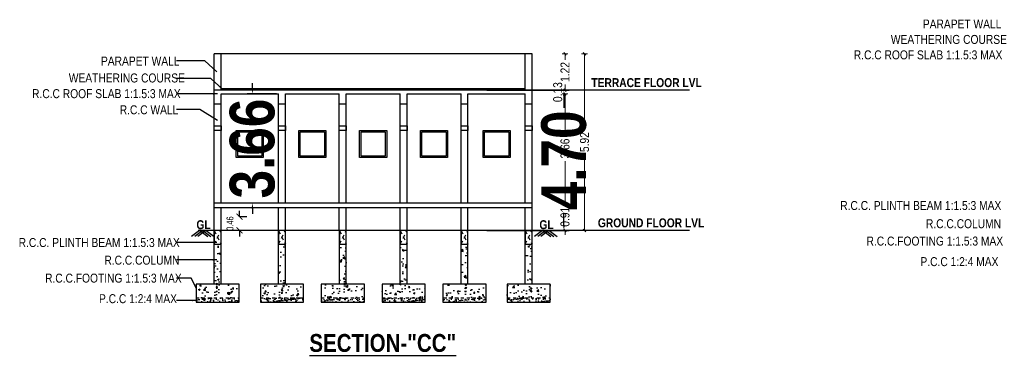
# Model space of a CAD drawing. Header units: metres. Extents: x 113452 to 113666, y -26183 to -26004.
# Drawn here: x 113603.26 to 113635.97, y -26036.11 to -26024.85 of the extents above; entities that cross this region are included whole.
import ezdxf
from ezdxf.lldxf.tags import DXFTag

# ---------------------------------------------------------------- set-up
doc = ezdxf.new("R2010")
doc.units = ezdxf.units.M
doc.header["$MEASUREMENT"] = 0
doc.header["$PDMODE"] = 35
doc.linetypes.add('HIDDEN', pattern=[0.375, 0.25, -0.125])
for name, color, linetype in [('BLK_2_FLR_0_WC_BATH_HT', 223, 'Continuous'), ('BLK_2_HT_OF_BLDG', 5, 'Continuous'), ('BLK_2_PLINTH_HEIGHT', 7, 'Continuous'), ('Door', 7, 'Continuous'), ('LVL', 220, 'Continuous'), ('Text', 7, 'Continuous')]:
    doc.layers.add(name, color=color, linetype=linetype)
doc.layers.add('Dimension', color=3, linetype='Continuous', lineweight=13)
doc.styles.add('Arial', font='swissc.ttf')
doc.styles.add('DIM 100', font='ARIALN.TTF', dxfattribs={"width": 0.85, "height": 0.23})
doc.styles.get("Standard").update_dxf_attribs({"font": 'swisscb.ttf'})
tags = doc.linetypes.add('DIVIDE2', pattern=[0.625, 0.25, -0.125, 0, -0.125, 0, -0.125]).pattern_tags.tags
tags[14:15] = [DXFTag(74, 4), DXFTag(75, 0), DXFTag(340, '0'), DXFTag(46, 1.0), DXFTag(50, 0.0), DXFTag(44, 0.0), DXFTag(45, 0.0)]
tags[12:13] = [DXFTag(74, 4), DXFTag(75, 0), DXFTag(340, '0'), DXFTag(46, 1.0), DXFTag(50, 0.0), DXFTag(44, 0.0), DXFTag(45, 0.0)]
tags[10:11] = [DXFTag(74, 4), DXFTag(75, 0), DXFTag(340, '0'), DXFTag(46, 1.0), DXFTag(50, 0.0), DXFTag(44, 0.0), DXFTag(45, 0.0)]
tags[8:9] = [DXFTag(74, 4), DXFTag(75, 0), DXFTag(340, '0'), DXFTag(46, 1.0), DXFTag(50, 0.0), DXFTag(44, 0.0), DXFTag(45, 0.0)]
tags[6:7] = [DXFTag(74, 4), DXFTag(75, 0), DXFTag(340, '0'), DXFTag(46, 1.0), DXFTag(50, 0.0), DXFTag(44, 0.0), DXFTag(45, 0.0)]
tags[4:5] = [DXFTag(74, 4), DXFTag(75, 0), DXFTag(340, '0'), DXFTag(46, 1.0), DXFTag(50, 0.0), DXFTag(44, 0.0), DXFTag(45, 0.0)]
doc.dimstyles.new('Copy of Standard', dxfattribs={"dimtxt": 9, "dimasz": 8, "dimexe": 6, "dimexo": 24, "dimgap": 3, "dimtad": 0, "dimzin": 0, "dimdsep": 46, "dimlunit": 4, "dimtxsty": 'Standard', "dimcen": 0.09, "dimclrd": 1, "dimclre": 1, "dimclrt": 3, "dimadec": 0, "dimazin": 0, "dimtfac": 1, "dimtofl": 0, "dimtmove": 2, "dimatfit": 3, "dimfxl": 0, "dimtolj": 1, "dimtzin": 0, "dimarcsym": 0})
doc.dimstyles.new('FLOOR DIM BUILDING DIM', dxfattribs={"dimtxt": 0.3, "dimasz": 0.05, "dimexe": 0.075, "dimexo": 0.3, "dimgap": 0.09, "dimtad": 0, "dimzin": 3, "dimdsep": 46, "dimtxsty": 'Arial', "dimblk": 'JM1', "dimcen": -0.09, "dimse1": 1, "dimse2": 1, "dimclrd": 5, "dimclre": 250, "dimclrt": 3, "dimazin": 0, "dimtfac": 0.65, "dimtix": 1, "dimtofl": 0, "dimtmove": 0, "dimatfit": 2, "dimfxl": 0, "dimfrac": 1, "dimtolj": 1, "dimlwd": 18, "dimlwe": -1, "dimarcsym": 0})
doc.dimstyles.new('GRID DIM 400', dxfattribs={"dimscale": 0, "dimtxt": 0.8, "dimasz": 0.2, "dimexe": 0, "dimexo": 0, "dimgap": 0.2, "dimtad": 0, "dimlfac": -0.1, "dimzin": 1, "dimdsep": 46, "dimtxsty": 'DIM 100', "dimblk": 'ARCHTICK', "dimcen": 0, "dimclrd": 256, "dimclre": 252, "dimclrt": 4, "dimazin": 0, "dimtfac": 1, "dimtix": 1, "dimtofl": 0, "dimtmove": 2, "dimatfit": 0, "dimfxl": 0, "dimtolj": 1, "dimtzin": 0, "dimarcsym": 0})
doc.dimstyles.get("Standard").update_dxf_attribs({"dimtxt": 1.5, "dimasz": 0.18, "dimexe": 0.18, "dimexo": 0.0625, "dimgap": 0.09, "dimtad": 0, "dimzin": 0, "dimdsep": 46, "dimtxsty": 'Standard', "dimcen": 0.09, "dimse1": 1, "dimse2": 1, "dimsd1": 1, "dimsd2": 1, "dimclrt": 256, "dimadec": 0, "dimazin": 0, "dimtfac": 1, "dimtofl": 0, "dimtmove": 0, "dimatfit": 3, "dimfxl": 0, "dimtolj": 1, "dimtzin": 0, "dimarcsym": 0})
doc.dimstyles.new('STANDARD$0', dxfattribs={"dimtxt": 7, "dimasz": 3, "dimexe": 3, "dimexo": 1, "dimgap": 1.5, "dimtad": 1, "dimdec": 1, "dimzin": 1, "dimdsep": 46, "dimlunit": 4, "dimtxsty": 'Standard', "dimblk": 'OBLIQUE', "dimcen": 0.09375, "dimdle": 1, "dimclrd": 8, "dimclre": 8, "dimclrt": 7, "dimadec": 1, "dimazin": 0, "dimtfac": 1, "dimtdec": 1, "dimtix": 1, "dimtmove": 2, "dimatfit": 3, "dimldrblk": 'ARCHTICK', "dimfxl": 0, "dimfrac": 2, "dimtolj": 1, "dimtzin": 0, "dimarcsym": 0})

# ---------------------------------------------------------------- blocks, each defined once
blk = doc.blocks.new('FFFFR')
h = blk.add_hatch()
h.set_pattern_fill('AR-CONC', color=0, scale=0.003)
h.set_pattern_definition([(50, (111367.1211, -27215.17934), (0.54655401, -0.04781726), [0.05715, -0.62865]), (355, (111367.1211, -27215.17934), (-0.10573026, 0.57317054), [0.04572, -0.50292175]), (100.451445, (111367.16664, -27215.1833), (0.44082374, 0.52535326), [0.04857003, -0.53427073]), (46.1842, (111367.1211, -27215.02694), (0.81323712, -0.12612698), [0.085725, -0.942975]), (96.635558, (111367.1889, -27215.03745), (0.7122124, 0.74227837), [0.07285507, -0.80140682]), (351.18415, (111367.1211, -27215.0269), (0.7122124, 0.74227837), [0.0685799, -0.7543792]), (21, (111367.1973, -27215.06504), (0.45484317, -0.306795595), [0.05715, -0.62865]), (326, (111367.1973, -27215.06504), (0.18540609, 0.5525639), [0.04572, -0.50292]), (71.451445, (111367.2352, -27215.0906), (0.64024926, 0.24576831), [0.04857003, -0.53426981]), (37.5, (111367.1211, -27215.17934), (0.00926581, 0.253665117), [0, -0.496824, 0, -0.51054, 0, -0.504825]), (7.5, (111367.1211, -27215.17934), (0.200458988, 0.300541724), [0, -0.291084, 0, -0.485394, 0, -0.192405]), (327.5, (111366.95117, -27215.17934), (0.406771786, -0.017186232), [0, -0.1905, 0, -0.59436, 0, -0.78867]), (317.5, (111366.87497, -27215.17934), (0.444387544, 0.076279473), [0, -0.24765, 0, -0.394716, 0, -0.56007])])
h.paths.add_polyline_path([(113634.389, -26021.666), (113634.159, -26021.666), (113634.159, -26023.299), (113634.389, -26023.299)])
h = blk.add_hatch()
h.set_pattern_fill('AR-CONC', color=0, scale=0.003)
h.set_pattern_definition([(50, (111367.1211, -27215.275), (0.54655401, -0.04781726), [0.05715, -0.62865]), (355, (111367.1211, -27215.275), (-0.10573026, 0.57317054), [0.04572, -0.50292175]), (100.451445, (111367.16664, -27215.279), (0.44082374, 0.52535326), [0.04857003, -0.53427073]), (46.1842, (111367.1211, -27215.1226), (0.81323712, -0.12612698), [0.085725, -0.942975]), (96.635558, (111367.1889, -27215.1331), (0.7122124, 0.74227837), [0.07285507, -0.80140682]), (351.18415, (111367.1211, -27215.1226), (0.7122124, 0.74227837), [0.0685799, -0.7543792]), (21, (111367.1973, -27215.1607), (0.45484317, -0.306795595), [0.05715, -0.62865]), (326, (111367.1973, -27215.1607), (0.18540609, 0.5525639), [0.04572, -0.50292]), (71.451445, (111367.2352, -27215.18627), (0.64024926, 0.24576831), [0.04857003, -0.53426981]), (37.5, (111367.1211, -27215.275), (0.00926581, 0.253665117), [0, -0.496824, 0, -0.51054, 0, -0.504825]), (7.5, (111367.1211, -27215.275), (0.200458988, 0.300541724), [0, -0.291084, 0, -0.485394, 0, -0.192405]), (327.5, (111366.95117, -27215.275), (0.406771786, -0.017186232), [0, -0.1905, 0, -0.59436, 0, -0.78867]), (317.5, (111366.87497, -27215.275), (0.444387544, 0.076279473), [0, -0.24765, 0, -0.394716, 0, -0.56007])])
h.paths.add_polyline_path([(113633.55, -26023.006), (113633.55, -26023.463), (113634.998, -26023.463), (113634.998, -26023.006)])
h = blk.add_hatch()
h.set_pattern_fill('AR-SAND', color=0, scale=0.02)
h.set_pattern_definition([(37.5, (111214.4884, -27057.41554), (-0.03200063, 0.97882647), [0, -0.77216, 0, -0.8636, 0, -0.8255]), (7.5, (111214.4884, -27057.4155), (0.89904657, 1.4336502), [0, -0.41656, 0, -0.69596, 0, -0.2667]), (327.5, (111213.86355, -27057.4155), (1.58198474, 0.00287437), [0, -0.254, 0, -0.9144, 0, -1.1938]), (317.5, (111213.8636, -27057.4155), (1.5271129, 0.44585865), [0, -0.127, 0, -0.59944, 0, -0.6858])])
h.paths.add_polyline_path([(113634.997, -26023.616), (113634.997, -26023.463), (113633.549, -26023.463), (113633.549, -26023.616)])
h = blk.add_hatch()
h.set_pattern_fill('AR-SAND', color=0, scale=0.003)
h.set_pattern_definition([(37.5, (111367.1211, -27215.275), (-0.004800094, 0.146823971), [0, -0.115824, 0, -0.12954, 0, -0.123825]), (7.5, (111367.1211, -27215.275), (0.134856985, 0.21504753), [0, -0.062484, 0, -0.104394, 0, -0.040005]), (327.5, (111367.02737, -27215.275), (0.237297711, 0.0004311554), [0, -0.0381, 0, -0.13716, 0, -0.17907]), (317.5, (111367.02737, -27215.275), (0.229066936, 0.066878797), [0, -0.01905, 0, -0.089916, 0, -0.10287])])
h.paths.add_polyline_path([(113633.55, -26023.463), (113633.55, -26023.616), (113634.998, -26023.616), (113634.998, -26023.463)])
at = {"color": 0, "linetype": 'HIDDEN', "ltscale": 0.5}
for p, q in [((113634.158, -26021.208), (113634.388, -26021.666)), ((113634.158, -26021.666), (113634.388, -26021.208))]:
    blk.add_line(p, q, dxfattribs=at)
at = {"color": 0}
for p, q in [((113634.158, -26023.006), (113634.158, -26021.208)), ((113634.388, -26023.006), (113634.388, -26021.208))]:
    blk.add_line(p, q, dxfattribs=at)
at = {"color": 0, "linetype": 'HIDDEN', "ltscale": 0.3}
blk.add_line((113633.549, -26023.463), (113634.997, -26023.463), dxfattribs=at)
at = {"color": 0}
blk.add_lwpolyline([(113633.549, -26023.006), (113633.549, -26023.006), (113633.549, -26023.616), (113634.997, -26023.616), (113634.997, -26023.006), (113633.549, -26023.006)], dxfattribs=at)
at = {"layer": 'Door', "ltscale": 0.3}
blk.add_lwpolyline([(113634.158, -26021.666), (113634.388, -26021.666), (113634.388, -26021.208), (113634.158, -26021.208)], close=True, dxfattribs=at)
blk = doc.blocks.new('yhyrjhyrhj')
for points in [[(114441.366, -26040.258), (114442.276, -26040.258), (114442.276, -26041.168), (114441.366, -26041.168)], [(114441.416, -26040.308), (114442.226, -26040.308), (114442.226, -26041.118), (114441.416, -26041.118)]]:
    blk.add_lwpolyline(points, close=True)
blk = doc.blocks.new('JM1')
at = {"color": 2}
for p, q in [((-3, 0), (0, 0)), ((-0.88, -0.88), (0.88, 0.88)), ((0, 2), (0, -2))]:
    blk.add_line(p, q, dxfattribs=at)
blk = doc.blocks.new('*D168')
at = {"layer": 'Defpoints', "color": 0, "ltscale": 0.3}
for p in [(113620.228, -26027.35), (113621.56, -26027.35), (113620.458, -26031.008)]:
    blk.add_point(p, dxfattribs=at)
at = {"layer": 'Dimension', "color": 5, "lineweight": 18, "ltscale": 0.3}
for p, q in [((113621.56, -26027.4), (113621.56, -26028.757)), ((113621.56, -26030.958), (113621.56, -26029.601))]:
    blk.add_line(p, q, dxfattribs=at)
at = {"layer": 'Dimension', "color": 5, "lineweight": 18, "ltscale": 0.3, "xscale": 0.05, "yscale": 0.05, "zscale": 0.05}
for p, rotation in [((113621.56, -26027.35), 90), ((113621.56, -26031.008), 270)]:
    blk.add_blockref('JM1', p, dxfattribs=dict(at, rotation=rotation))
at = {"layer": 'Dimension', "color": 3, "ltscale": 0.3, "insert": (113621.56, -26029.179), "char_height": 0.3, "attachment_point": 5, "rotation": 90, "style": 'Arial'}
blk.add_mtext('\\A1;3.66', dxfattribs=at)
blk = doc.blocks.new('*D169')
at = {"layer": 'Defpoints', "color": 0, "ltscale": 0.3}
for p in [(113620.458, -26026.003), (113620.481, -26031.922), (113622.215, -26031.922)]:
    blk.add_point(p, dxfattribs=at)
at = {"layer": 'Dimension', "color": 5, "lineweight": 18, "ltscale": 0.3}
for p, q in [((113622.215, -26026.053), (113622.215, -26028.543)), ((113622.215, -26031.872), (113622.215, -26029.382))]:
    blk.add_line(p, q, dxfattribs=at)
at = {"layer": 'Dimension', "color": 5, "lineweight": 18, "ltscale": 0.3, "xscale": 0.05, "yscale": 0.05, "zscale": 0.05}
for p, rotation in [((113622.215, -26026.003), 90), ((113622.215, -26031.922), 270)]:
    blk.add_blockref('JM1', p, dxfattribs=dict(at, rotation=rotation))
at = {"layer": 'Dimension', "color": 3, "ltscale": 0.3, "insert": (113622.215, -26028.963), "char_height": 0.3, "attachment_point": 5, "rotation": 90, "style": 'Arial'}
blk.add_mtext('\\A1;5.92', dxfattribs=at)
blk = doc.blocks.new('*D192')
at = {"layer": 'Defpoints', "color": 0, "ltscale": 0.3}
for p in [(113620.458, -26031.008), (113621.56, -26031.008), (113620.481, -26031.922)]:
    blk.add_point(p, dxfattribs=at)
at = {"layer": 'Dimension', "color": 5, "lineweight": 18, "ltscale": 0.3}
for p, q in [((113621.56, -26030.958), (113621.56, -26030.908)), ((113621.56, -26031.972), (113621.56, -26032.022))]:
    blk.add_line(p, q, dxfattribs=at)
at = {"layer": 'Dimension', "color": 5, "lineweight": 18, "ltscale": 0.3, "xscale": 0.05, "yscale": 0.05, "zscale": 0.05}
for p, rotation in [((113621.56, -26031.008), 270), ((113621.56, -26031.922), 90)]:
    blk.add_blockref('JM1', p, dxfattribs=dict(at, rotation=rotation))
at = {"layer": 'Dimension', "color": 3, "ltscale": 0.3, "insert": (113621.56, -26031.465), "char_height": 0.3, "attachment_point": 5, "rotation": 90, "style": 'Arial'}
blk.add_mtext('\\A1;0.91', dxfattribs=at)
blk = doc.blocks.new('*D193')
at = {"layer": 'Defpoints', "color": 0, "ltscale": 0.3}
for p in [(113620.458, -26026.003), (113621.56, -26026.003), (113620.458, -26027.223)]:
    blk.add_point(p, dxfattribs=at)
at = {"layer": 'Dimension', "color": 5, "lineweight": 18, "ltscale": 0.3}
for p, q in [((113621.56, -26026.053), (113621.56, -26026.2)), ((113621.56, -26027.173), (113621.56, -26027.027))]:
    blk.add_line(p, q, dxfattribs=at)
at = {"layer": 'Dimension', "color": 5, "lineweight": 18, "ltscale": 0.3, "xscale": 0.05, "yscale": 0.05, "zscale": 0.05}
for p, rotation in [((113621.56, -26026.003), 90), ((113621.56, -26027.223), 270)]:
    blk.add_blockref('JM1', p, dxfattribs=dict(at, rotation=rotation))
at = {"layer": 'Dimension', "color": 3, "ltscale": 0.3, "insert": (113621.56, -26026.613), "char_height": 0.3, "attachment_point": 5, "rotation": 90, "style": 'Arial'}
blk.add_mtext('\\A1;1.22', dxfattribs=at)
blk = doc.blocks.new('*D195')
at = {"layer": 'Defpoints', "color": 0, "ltscale": 0.3}
for p in [(113620.228, -26027.223), (113620.228, -26027.35), (113621.56, -26027.223)]:
    blk.add_point(p, dxfattribs=at)
at = {"layer": 'Dimension', "color": 5, "lineweight": 18, "ltscale": 0.3}
for p, q in [((113621.56, -26027.173), (113621.56, -26027.123)), ((113621.56, -26027.4), (113621.56, -26027.45))]:
    blk.add_line(p, q, dxfattribs=at)
at = {"layer": 'Dimension', "color": 5, "lineweight": 18, "ltscale": 0.3, "xscale": 0.05, "yscale": 0.05, "zscale": 0.05}
for p, rotation in [((113621.56, -26027.223), 270), ((113621.56, -26027.35), 90)]:
    blk.add_blockref('JM1', p, dxfattribs=dict(at, rotation=rotation))
at = {"layer": 'Dimension', "color": 3, "ltscale": 0.3, "insert": (113621.316, -26027.287), "char_height": 0.3, "attachment_point": 5, "rotation": 90, "style": 'Arial'}
blk.add_mtext('\\A1;0.13', dxfattribs=at)
blk = doc.blocks.new('_ArchTick')
at = {"color": 0, "linetype": 'ByBlock', "const_width": 0.15}
blk.add_lwpolyline([(-0.5, -0.5), (0.5, 0.5)], dxfattribs=at)
blk = doc.blocks.new('*D297')
at = {"layer": 'BLK_2_PLINTH_HEIGHT', "lineweight": -2}
for p, q in [((113610.639, -26031.462), (113610.639, -26031.262)), ((113610.639, -26031.922), (113610.639, -26032.122))]:
    blk.add_line(p, q, dxfattribs=at)
at = {"layer": 'BLK_2_PLINTH_HEIGHT', "color": 252, "lineweight": -2}
for p, q in [((113610.889, -26031.462), (113610.639, -26031.462)), ((113610.889, -26031.922), (113610.639, -26031.922))]:
    blk.add_line(p, q, dxfattribs=at)
at = {"layer": 'Defpoints', "color": 0}
for p in [(113610.639, -26031.462), (113611.177, -26031.462), (113611.016, -26031.922)]:
    blk.add_point(p, dxfattribs=at)
at = {"layer": 'BLK_2_PLINTH_HEIGHT', "lineweight": -2, "xscale": 0.2, "yscale": 0.2, "zscale": 0.2}
for p, rotation in [((113610.639, -26031.462), 270), ((113610.639, -26031.922), 90)]:
    blk.add_blockref('_ArchTick', p, dxfattribs=dict(at, rotation=rotation))
at = {"layer": 'BLK_2_PLINTH_HEIGHT', "lineweight": -2, "insert": (113610.321, -26031.692), "char_height": 0.23, "attachment_point": 5, "rotation": 90, "style": 'DIM 100'}
blk.add_mtext('\\A1;0.46', dxfattribs=at)
blk = doc.blocks.new('*D317')
at = {"layer": 'BLK_2_HT_OF_BLDG', "color": 0, "lineweight": -2}
for p, q in [((113618.938, -26027.223), (113621.703, -26027.223)), ((113621.523, -26027.403), (113621.523, -26027.814)), ((113621.523, -26031.742), (113621.523, -26031.331)), ((113618.938, -26031.922), (113621.703, -26031.922))]:
    blk.add_line(p, q, dxfattribs=at)
at = {"layer": 'BLK_2_HT_OF_BLDG', "color": 0}
for points in [[(113621.493, -26027.403), (113621.553, -26027.403), (113621.523, -26027.223)], [(113621.493, -26031.742), (113621.553, -26031.742), (113621.523, -26031.922)]]:
    blk.add_solid(points, dxfattribs=at)
at = {"layer": 'Defpoints', "color": 0}
for p in [(113618.875, -26027.223), (113621.523, -26027.223), (113618.875, -26031.922)]:
    blk.add_point(p, dxfattribs=at)
at = {"layer": 'BLK_2_HT_OF_BLDG', "insert": (113621.523, -26029.573), "char_height": 1.5, "attachment_point": 5, "rotation": 90}
blk.add_mtext('\\A1;4.70', dxfattribs=at)
blk = doc.blocks.new('*D318')
at = {"layer": 'BLK_2_FLR_0_WC_BATH_HT', "color": 0, "linetype": 'Continuous', "lineweight": -2}
for p, q in [((113611.072, -26027.17), (113611.072, -26026.99)), ((113611.884, -26027.35), (113610.892, -26027.35)), ((113611.884, -26031.008), (113610.892, -26031.008)), ((113611.072, -26031.188), (113611.072, -26031.368))]:
    blk.add_line(p, q, dxfattribs=at)
at = {"layer": 'BLK_2_FLR_0_WC_BATH_HT', "color": 0, "linetype": 'Continuous'}
for points in [[(113611.042, -26027.17), (113611.102, -26027.17), (113611.072, -26027.35)], [(113611.042, -26031.188), (113611.102, -26031.188), (113611.072, -26031.008)]]:
    blk.add_solid(points, dxfattribs=at)
at = {"layer": 'Defpoints', "color": 0, "linetype": 'Continuous'}
for p in [(113611.946, -26027.35), (113611.072, -26031.008), (113611.946, -26031.008)]:
    blk.add_point(p, dxfattribs=at)
at = {"layer": 'BLK_2_FLR_0_WC_BATH_HT', "linetype": 'Continuous', "insert": (113611.072, -26029.179), "char_height": 1.5, "attachment_point": 5, "rotation": 90}
blk.add_mtext('\\A1;3.66', dxfattribs=at)

msp = doc.modelspace()

# ---------------------------------------------------------------- linework, layer by layer
for p, q in [((113620.45778, -26026.00339), (113609.78978, -26026.00339)), ((113609.78978, -26027.22339), (113609.78978, -26026.00339)), ((113610.01978, -26027.22339), (113610.01978, -26026.00339)), ((113609.78978, -26031.92239), (113609.78978, -26027.22339)), ((113620.45778, -26027.22339), (113609.78978, -26027.22339)), ((113620.22778, -26027.17212), (113610.01978, -26027.17212)), ((113610.01978, -26031.00799), (113610.01978, -26027.35039)), ((113611.94638, -26031.00799), (113611.94638, -26027.35039)), ((113612.17638, -26031.00799), (113612.17638, -26027.35039)), ((113613.98798, -26031.00799), (113613.98798, -26027.35039)), ((113614.21798, -26031.00799), (113614.21798, -26027.35039)), ((113616.02958, -26031.00799), (113616.02958, -26027.35039)), ((113616.25958, -26031.00799), (113616.25958, -26027.35039)), ((113618.07118, -26031.00799), (113618.07118, -26027.35039)), ((113618.30118, -26031.00799), (113618.30118, -26027.35039)), ((113620.22778, -26031.00799), (113620.22778, -26027.35039)), ((113620.45778, -26031.92239), (113620.45778, -26027.22339)), ((113620.45778, -26031.00799), (113609.78978, -26031.00799)), ((113620.45778, -26031.16039), (113609.78978, -26031.16039)), ((113610.01978, -26031.92239), (113610.01978, -26031.16039)), ((113611.94638, -26031.92239), (113611.94638, -26031.16039)), ((113612.17638, -26031.92239), (113612.17638, -26031.16039)), ((113613.98798, -26031.92239), (113613.98798, -26031.16039)), ((113614.21798, -26031.92239), (113614.21798, -26031.16039)), ((113616.02958, -26031.92239), (113616.02958, -26031.16039)), ((113616.25958, -26031.92239), (113616.25958, -26031.16039)), ((113618.07118, -26031.92239), (113618.07118, -26031.16039)), ((113618.30118, -26031.92239), (113618.30118, -26031.16039)), ((113620.22778, -26031.92239), (113620.22778, -26031.16039)), ((113621.06414, -26031.92239), (113609.25715, -26031.92239))]:
    msp.add_line(p, q)
at = {"ltscale": 0.3}
for p, q in [((113620.22778, -26027.22339), (113620.22778, -26026.00339)), ((113620.45778, -26027.22339), (113620.45778, -26026.00339))]:
    msp.add_line(p, q, dxfattribs=at)
at = {"ltscale": 2}
for p, q in [((113610.01978, -26027.35039), (113611.94638, -26027.35039)), ((113612.17638, -26027.35039), (113613.98798, -26027.35039)), ((113614.21798, -26027.35039), (113616.02958, -26027.35039)), ((113616.25958, -26027.35039), (113618.07118, -26027.35039)), ((113618.30118, -26027.35039), (113620.22778, -26027.35039)), ((113609.78978, -26027.68339), (113610.01978, -26027.68339)), ((113611.94638, -26027.68339), (113612.17638, -26027.68339)), ((113613.98798, -26027.68339), (113614.21798, -26027.68339)), ((113616.02958, -26027.68339), (113616.25958, -26027.68339)), ((113618.07118, -26027.68339), (113618.30118, -26027.68339)), ((113620.22778, -26027.68339), (113620.45778, -26027.68339))]:
    msp.add_line(p, q, dxfattribs=at)
at = {"color": 0}
for p, q in [((113609.29931, -26031.92239), (113609.02968, -26032.12937)), ((113609.41157, -26031.92239), (113609.14194, -26032.12937)), ((113609.51388, -26031.92239), (113609.24425, -26032.12937)), ((113609.30926, -26031.92239), (113609.57889, -26032.12937)), ((113609.41157, -26031.92239), (113609.6812, -26032.12937)), ((113609.52384, -26031.92239), (113609.79346, -26032.12937)), ((113620.80659, -26031.92239), (113620.53696, -26032.12937)), ((113620.91885, -26031.92239), (113620.64923, -26032.12937)), ((113621.02116, -26031.92239), (113620.75154, -26032.12937)), ((113620.81654, -26031.92239), (113621.08617, -26032.12937)), ((113620.91885, -26031.92239), (113621.18848, -26032.12937)), ((113621.03112, -26031.92239), (113621.30075, -26032.12937))]:
    msp.add_line(p, q, dxfattribs=at)
at = {"ltscale": 0.3}
for points in [[(113609.78978, -26028.41959), (113610.01978, -26028.41959), (113610.01978, -26028.56959), (113609.78978, -26028.56959)], [(113611.94638, -26028.41959), (113612.17638, -26028.41959), (113612.17638, -26028.56959), (113611.94638, -26028.56959)], [(113613.98798, -26028.41959), (113614.21798, -26028.41959), (113614.21798, -26028.56959), (113613.98798, -26028.56959)], [(113616.02958, -26028.41959), (113616.25958, -26028.41959), (113616.25958, -26028.56959), (113616.02958, -26028.56959)], [(113618.07118, -26028.41959), (113618.30118, -26028.41959), (113618.30118, -26028.56959), (113618.07118, -26028.56959)], [(113620.22778, -26028.41959), (113620.45778, -26028.41959), (113620.45778, -26028.56959), (113620.22778, -26028.56959)]]:
    msp.add_lwpolyline(points, close=True, dxfattribs=at)
at = {"layer": 'LVL', "linetype": 'DIVIDE2'}
for p, q in [((113625.7383, -26027.22339), (113620.45778, -26027.22339)), ((113625.7383, -26031.92239), (113620.45778, -26031.92239))]:
    msp.add_line(p, q, dxfattribs=at)

# ---------------------------------------------------------------- block references
for p in [(-830.83789, 11.68795), (-828.73879, 11.68795), (-826.69719, 11.68795), (-824.65559, 11.68795), (-822.55649, 11.68795)]:
    msp.add_blockref('yhyrjhyrhj', p)
at = {"ltscale": 0.3}
for p in [(-24.36807, -10.71389), (-22.21147, -10.71389), (-20.16987, -10.71389), (-18.12827, -10.71389), (-16.08667, -10.71389), (-13.93007, -10.71389)]:
    msp.add_blockref('FFFFR', p, dxfattribs=at)

# ---------------------------------------------------------------- texts
at = {"color": 0}
for p in [(113609.19352, -26031.88015), (113620.70081, -26031.88015)]:
    msp.add_text('GL', height=0.3, dxfattribs=at).set_placement(p)
at = {"color": 0, "char_height": 0.3, "width": 3.7808982, "attachment_point": 3}
for s, insert in [('TERRACE FLOOR LVL', (113626.14746, -26026.81946)), ('GROUND FLOOR LVL', (113626.23222, -26031.51846))]:
    msp.add_mtext(s, dxfattribs=dict(at, insert=insert))
at = {"insert": (113615.44596, -26035.69749), "char_height": 0.6, "attachment_point": 5}
msp.add_mtext('{\\LSECTION-"CC"}', dxfattribs=at)
at = {"layer": 'Text', "color": 0, "style": 'Arial'}
for s, p in [('PARAPET WALL', (113633.5653, -26025.15457)), ('WEATHERING COURSE', (113632.4925, -26025.6715)), ('PARAPET WALL', (113605.99013, -26026.39596)), ('R.C.C ROOF SLAB 1:1.5:3 MAX', (113631.24973, -26026.18881)), ('WEATHERING COURSE', (113604.91103, -26026.96284)), ('R.C.C ROOF SLAB 1:1.5:3 MAX', (113603.67902, -26027.4885)), ('R.C.C ROOF SLAB 1:1.5:3 MAX', (113603.67902, -26027.4885)), ('R.C.C WALL', (113606.61985, -26028.02924)), ('R.C.C. PLINTH BEAM 1:1.5:3 MAX', (113630.79336, -26031.23754)), ('R.C.C.COLUMN', (113633.67001, -26031.84717)), ('R.C.C. PLINTH BEAM 1:1.5:3 MAX', (113603.229, -26032.47892)), ('R.C.C.FOOTING 1:1.5:3 MAX', (113631.67579, -26032.4292)), ('R.C.C.COLUMN', (113606.1049, -26033.06936)), ('P.C.C 1:2:4 MAX', (113633.48514, -26033.11799)), ('R.C.C.FOOTING 1:1.5:3 MAX', (113604.11499, -26033.67058)), ('P.C.C 1:2:4 MAX', (113605.92434, -26034.35938))]:
    msp.add_text(s, height=0.3, dxfattribs=at).set_placement(p)

# ---------------------------------------------------------------- dimensions: what is measured, and where the dimension line sits
at = {"layer": 'BLK_2_FLR_0_WC_BATH_HT', "linetype": 'Continuous'}
dim = msp.add_linear_dim(base=(113611.07221, -26031.00799), p1=(113611.94638, -26027.35039), p2=(113611.94638, -26031.00799), angle=90, dimstyle='Standard', override={"dimse1": 0, "dimse2": 0, "dimsd1": 0, "dimsd2": 0}, dxfattribs=at)
dim.commit()
dim.dimension.update_dxf_attribs({"geometry": '*D318', "text_midpoint": (113611.07221, -26029.17919)})
at = {"layer": 'BLK_2_HT_OF_BLDG'}
dim = msp.add_aligned_dim(p1=(113618.87519, -26031.92239), p2=(113618.87519, -26027.22339), distance=-2.64731, dimstyle='STANDARD$0', override={"dimtxt": 1.5, "dimasz": 0.18, "dimexe": 0.18, "dimexo": 0.0625, "dimgap": 0.09, "dimtad": 0, "dimdec": 2, "dimzin": 0, "dimlunit": 2, "dimpost": '', "dimcen": 0.09, "dimdle": 0, "dimse1": 0, "dimse2": 0, "dimsd1": 0, "dimsd2": 0, "dimclrd": 0, "dimclre": 0, "dimclrt": 256, "dimadec": 0, "dimtdec": 2, "dimtix": 0, "dimtofl": 0, "dimtmove": 0, "dimfrac": 0}, dxfattribs=at)
dim.commit()
dim.dimension.update_dxf_attribs({"geometry": '*D317', "text_midpoint": (113621.5225, -26029.57289)})
at = {"layer": 'BLK_2_PLINTH_HEIGHT', "lineweight": -2}
dim = msp.add_linear_dim(base=(113610.63874, -26031.46239), p1=(113611.01644, -26031.92239), p2=(113611.17686, -26031.46239), angle=90, dimstyle='GRID DIM 400', override={"dimscale": 1, "dimtxt": 0.23, "dimtad": 1, "dimtoh": 1, "dimclrt": 256, "dimtmove": 0}, dxfattribs=at)
dim.commit()
dim.dimension.update_dxf_attribs({"geometry": '*D297', "text_midpoint": (113610.32131, -26031.69239)})
at = {"layer": 'Dimension', "color": 6, "ltscale": 0.3}
for base, p1, p2, picture, middle in [((113622.21479, -26031.92239), (113620.45778, -26026.00339), (113620.48098, -26031.92239), '*D169', (113622.21479, -26028.96289)), ((113621.55957, -26026.00339), (113620.45778, -26027.22339), (113620.45778, -26026.00339), '*D193', (113621.55957, -26026.61339)), ((113621.55957, -26027.35039), (113620.45778, -26031.00799), (113620.22778, -26027.35039), '*D168', (113621.55957, -26029.17919)), ((113621.55957, -26031.00799), (113620.48098, -26031.92239), (113620.45778, -26031.00799), '*D192', (113621.55957, -26031.46519))]:
    dim = msp.add_linear_dim(base=base, p1=p1, p2=p2, angle=90, dimstyle='FLOOR DIM BUILDING DIM', override={"dimtxt": 0.3, "dimpost": '\\X', "dimtmove": 1}, dxfattribs=at)
    dim.commit()
    dim.dimension.update_dxf_attribs({"geometry": picture, "text_midpoint": middle})
dim = msp.add_aligned_dim(p1=(113620.22778, -26027.35039), p2=(113620.22778, -26027.22339), distance=-1.33179, dimstyle='FLOOR DIM BUILDING DIM', override={"dimtxt": 0.3, "dimtad": 3, "dimpost": '\\X'}, dxfattribs=at)
dim.commit()
dim.dimension.update_dxf_attribs({"geometry": '*D195', "text_midpoint": (113621.31558, -26027.28689)})

# ---------------------------------------------------------------- leaders
at = {"color": 1}
for points in [[(113609.88154, -26026.60638), (113609.4735, -26026.23808), (113608.52246, -26026.23808)], [(113610.08463, -26027.20091), (113609.67659, -26026.83261), (113608.52246, -26026.83261)], [(113609.90078, -26027.34553), (113608.52542, -26027.34553)], [(113609.90142, -26028.23583), (113609.30227, -26027.86753), (113608.52246, -26027.86753)], [(113609.88278, -26032.32188), (113608.52246, -26032.32188)], [(113609.88278, -26032.91208), (113608.52246, -26032.91208)], [(113609.19786, -26033.87392), (113609.01181, -26033.51717), (113608.52246, -26033.51717)], [(113609.20407, -26034.27171), (113608.52246, -26034.27171)]]:
    msp.add_leader(points, dimstyle='Copy of Standard', override={"dimasz": 0.15}, dxfattribs=at)

doc.saveas('drawing.dxf')
